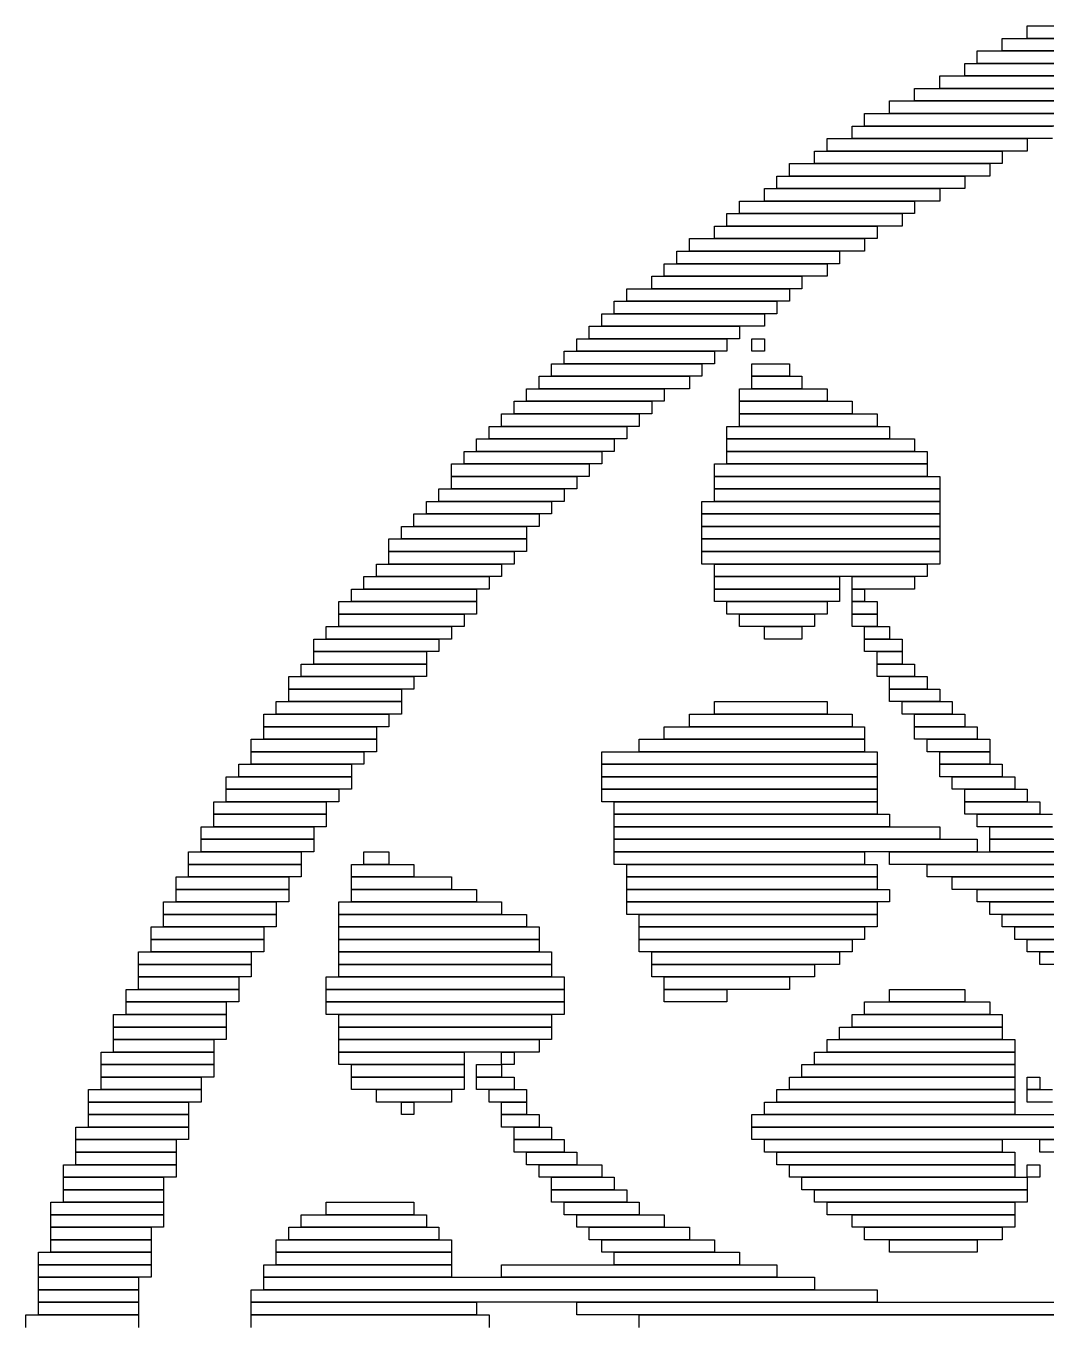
# Model space of a CAD drawing. Extents: x 365 to 658, y 364 to 660.
# Drawn here: x 368 to 449.5, y 542.5 to 646 of the extents above; entities that cross this region are included whole.
import ezdxf

# ---------------------------------------------------------------- set-up
doc = ezdxf.new("R2010")
doc.units = 0

msp = doc.modelspace()

# ---------------------------------------------------------------- linework, layer by layer
for p, q in [((448, 646), (470, 646)), ((448, 645), (448, 646)), ((446, 645), (467, 645)), ((446, 644), (446, 645)), ((470, 645), (448, 645)), ((444, 644), (464, 644)), ((444, 643), (444, 644)), ((467, 644), (446, 644)), ((443, 643), (462, 643)), ((443, 642), (443, 643)), ((464, 643), (444, 643)), ((441, 642), (459, 642)), ((441, 641), (441, 642)), ((462, 642), (443, 642)), ((439, 641), (457, 641)), ((439, 640), (439, 641)), ((459, 641), (441, 641)), ((437, 640), (454, 640)), ((437, 639), (437, 640)), ((457, 640), (439, 640)), ((435, 639), (452, 639)), ((435, 638), (435, 639)), ((454, 639), (437, 639)), ((434, 638), (450, 638)), ((434, 637), (434, 638)), ((452, 638), (435, 638)), ((432, 637), (448, 637)), ((432, 636), (432, 637)), ((450, 637), (434, 637)), ((448, 637), (448, 636)), ((431, 636), (446, 636)), ((431, 635), (431, 636)), ((448, 636), (432, 636)), ((446, 636), (446, 635)), ((429, 635), (445, 635)), ((429, 634), (429, 635)), ((446, 635), (431, 635)), ((445, 635), (445, 634)), ((428, 634), (443, 634)), ((428, 633), (428, 634)), ((445, 634), (429, 634)), ((443, 634), (443, 633)), ((427, 633), (441, 633)), ((427, 632), (427, 633)), ((443, 633), (428, 633)), ((441, 633), (441, 632)), ((425, 632), (439, 632)), ((425, 631), (425, 632)), ((441, 632), (427, 632)), ((439, 632), (439, 631)), ((424, 631), (438, 631)), ((424, 630), (424, 631)), ((439, 631), (425, 631)), ((438, 631), (438, 630)), ((423, 630), (436, 630)), ((423, 629), (423, 630)), ((438, 630), (424, 630)), ((436, 630), (436, 629)), ((421, 629), (435, 629)), ((421, 628), (421, 629)), ((436, 629), (423, 629)), ((435, 629), (435, 628)), ((420, 628), (433, 628)), ((420, 627), (420, 628)), ((435, 628), (421, 628)), ((433, 628), (433, 627)), ((419, 627), (432, 627)), ((419, 626), (419, 627)), ((433, 627), (420, 627)), ((432, 627), (432, 626)), ((418, 626), (430, 626)), ((418, 625), (418, 626)), ((432, 626), (419, 626)), ((430, 626), (430, 625)), ((416, 625), (429, 625)), ((416, 624), (416, 625)), ((430, 625), (418, 625)), ((429, 625), (429, 624)), ((415, 624), (428, 624)), ((415, 623), (415, 624)), ((429, 624), (416, 624)), ((428, 624), (428, 623)), ((414, 623), (427, 623)), ((414, 622), (414, 623)), ((428, 623), (415, 623)), ((427, 623), (427, 622)), ((412, 621), (424, 621)), ((412, 620), (412, 621)), ((413, 622), (425, 622)), ((413, 621), (413, 622)), ((425, 621), (413, 621)), ((427, 622), (414, 622)), ((424, 621), (424, 620)), ((425, 622), (425, 621)), ((426, 621), (427, 621)), ((426, 620), (426, 621)), ((427, 621), (427, 620)), ((411, 620), (423, 620)), ((411, 619), (411, 620)), ((424, 620), (412, 620)), ((423, 620), (423, 619)), ((427, 620), (426, 620)), ((410, 619), (422, 619)), ((410, 618), (410, 619)), ((423, 619), (411, 619)), ((422, 619), (422, 618)), ((426, 619), (429, 619)), ((426, 618), (426, 619)), ((429, 619), (429, 618)), ((409, 618), (421, 618)), ((409, 617), (409, 618)), ((422, 618), (410, 618)), ((421, 618), (421, 617)), ((429, 618), (426, 618)), ((426, 618), (430, 618)), ((426, 617), (426, 618)), ((430, 618), (430, 617)), ((408, 617), (419, 617)), ((408, 616), (408, 617)), ((421, 617), (409, 617)), ((419, 617), (419, 616)), ((425, 617), (432, 617)), ((425, 616), (425, 617)), ((430, 617), (426, 617)), ((432, 617), (432, 616)), ((407, 616), (418, 616)), ((407, 615), (407, 616)), ((419, 616), (408, 616)), ((418, 616), (418, 615)), ((432, 616), (425, 616)), ((425, 616), (434, 616)), ((425, 615), (425, 616)), ((434, 616), (434, 615)), ((406, 615), (417, 615)), ((406, 614), (406, 615)), ((418, 615), (407, 615)), ((417, 615), (417, 614)), ((434, 615), (425, 615)), ((425, 615), (436, 615)), ((425, 614), (425, 615)), ((436, 615), (436, 614)), ((405, 614), (416, 614)), ((405, 613), (405, 614)), ((417, 614), (406, 614)), ((416, 614), (416, 613)), ((424, 614), (437, 614)), ((424, 613), (424, 614)), ((436, 614), (425, 614)), ((437, 614), (437, 613)), ((404, 613), (415, 613)), ((404, 612), (404, 613)), ((416, 613), (405, 613)), ((415, 613), (415, 612)), ((437, 613), (424, 613)), ((424, 613), (439, 613)), ((424, 612), (424, 613)), ((439, 613), (439, 612)), ((403, 612), (414, 612)), ((403, 611), (403, 612)), ((415, 612), (404, 612)), ((414, 612), (414, 611)), ((439, 612), (424, 612)), ((424, 612), (440, 612)), ((424, 611), (424, 612)), ((440, 612), (440, 611)), ((402, 611), (413, 611)), ((402, 610), (402, 611)), ((414, 611), (403, 611)), ((413, 611), (413, 610)), ((423, 611), (440, 611)), ((423, 610), (423, 611)), ((440, 611), (424, 611)), ((440, 611), (440, 610)), ((413, 610), (402, 610)), ((402, 610), (412, 610)), ((402, 609), (402, 610)), ((412, 610), (412, 609)), ((440, 610), (423, 610)), ((423, 610), (441, 610)), ((423, 609), (423, 610)), ((441, 610), (441, 609)), ((401, 609), (411, 609)), ((401, 608), (401, 609)), ((412, 609), (402, 609)), ((411, 609), (411, 608)), ((441, 609), (423, 609)), ((423, 609), (441, 609)), ((423, 608), (423, 609)), ((441, 609), (441, 608)), ((400, 608), (410, 608)), ((400, 607), (400, 608)), ((411, 608), (401, 608)), ((410, 608), (410, 607)), ((422, 608), (441, 608)), ((422, 607), (422, 608)), ((441, 608), (423, 608)), ((441, 608), (441, 607)), ((399, 607), (409, 607)), ((399, 606), (399, 607)), ((410, 607), (400, 607)), ((409, 607), (409, 606)), ((441, 607), (422, 607)), ((422, 607), (441, 607)), ((422, 606), (422, 607)), ((441, 607), (441, 606)), ((398, 606), (408, 606)), ((398, 605), (398, 606)), ((409, 606), (399, 606)), ((408, 606), (408, 605)), ((441, 606), (422, 606)), ((422, 606), (441, 606)), ((422, 605), (422, 606)), ((441, 606), (441, 605)), ((397, 605), (408, 605)), ((397, 604), (397, 605)), ((408, 605), (398, 605)), ((408, 605), (408, 604)), ((441, 605), (422, 605)), ((422, 605), (441, 605)), ((422, 604), (422, 605)), ((441, 605), (441, 604)), ((408, 604), (397, 604)), ((397, 604), (407, 604)), ((397, 603), (397, 604)), ((407, 604), (407, 603)), ((441, 604), (422, 604)), ((422, 604), (441, 604)), ((422, 603), (422, 604)), ((441, 604), (441, 603)), ((396, 603), (406, 603)), ((396, 602), (396, 603)), ((407, 603), (397, 603)), ((406, 603), (406, 602)), ((441, 603), (422, 603)), ((423, 603), (440, 603)), ((423, 602), (423, 603)), ((440, 603), (440, 602)), ((395, 602), (405, 602)), ((395, 601), (395, 602)), ((406, 602), (396, 602)), ((405, 602), (405, 601)), ((440, 602), (423, 602)), ((423, 602), (433, 602)), ((423, 601), (423, 602)), ((433, 602), (433, 601)), ((434, 602), (439, 602)), ((434, 601), (434, 602)), ((439, 602), (439, 601)), ((394, 601), (404, 601)), ((394, 600), (394, 601)), ((405, 601), (395, 601)), ((404, 601), (404, 600)), ((433, 601), (423, 601)), ((423, 601), (433, 601)), ((423, 600), (423, 601)), ((433, 601), (433, 600)), ((439, 601), (434, 601)), ((434, 601), (435, 601)), ((434, 600), (434, 601)), ((435, 601), (435, 600)), ((393, 600), (404, 600)), ((393, 599), (393, 600)), ((404, 600), (394, 600)), ((404, 600), (404, 599)), ((433, 600), (423, 600)), ((424, 600), (432, 600)), ((424, 599), (424, 600)), ((432, 600), (432, 599)), ((435, 600), (434, 600)), ((434, 600), (436, 600)), ((434, 599), (434, 600)), ((436, 600), (436, 599)), ((404, 599), (393, 599)), ((393, 599), (403, 599)), ((393, 598), (393, 599)), ((403, 599), (403, 598)), ((432, 599), (424, 599)), ((425, 599), (431, 599)), ((425, 598), (425, 599)), ((431, 599), (431, 598)), ((436, 599), (434, 599)), ((434, 599), (436, 599)), ((434, 598), (434, 599)), ((436, 599), (436, 598)), ((392, 598), (402, 598)), ((392, 597), (392, 598)), ((403, 598), (393, 598)), ((402, 598), (402, 597)), ((431, 598), (425, 598)), ((427, 598), (430, 598)), ((427, 597), (427, 598)), ((430, 598), (430, 597)), ((436, 598), (434, 598)), ((435, 598), (437, 598)), ((435, 597), (435, 598)), ((437, 598), (437, 597)), ((391, 597), (401, 597)), ((391, 596), (391, 597)), ((402, 597), (392, 597)), ((401, 597), (401, 596)), ((430, 597), (427, 597)), ((437, 597), (435, 597)), ((435, 597), (438, 597)), ((435, 596), (435, 597)), ((438, 597), (438, 596)), ((401, 596), (391, 596)), ((391, 596), (400, 596)), ((391, 595), (391, 596)), ((400, 596), (400, 595)), ((438, 596), (435, 596)), ((436, 596), (438, 596)), ((436, 595), (436, 596)), ((438, 596), (438, 595)), ((390, 595), (400, 595)), ((390, 594), (390, 595)), ((400, 595), (391, 595)), ((400, 595), (400, 594)), ((438, 595), (436, 595)), ((436, 595), (439, 595)), ((436, 594), (436, 595)), ((439, 595), (439, 594)), ((389, 594), (399, 594)), ((389, 593), (389, 594)), ((400, 594), (390, 594)), ((399, 594), (399, 593)), ((439, 594), (436, 594)), ((437, 594), (440, 594)), ((437, 593), (437, 594)), ((440, 594), (440, 593)), ((399, 593), (389, 593)), ((389, 593), (398, 593)), ((389, 592), (389, 593)), ((398, 593), (398, 592)), ((440, 593), (437, 593)), ((437, 593), (441, 593)), ((437, 592), (437, 593)), ((441, 593), (441, 592)), ((387, 591), (397, 591)), ((387, 590), (387, 591)), ((388, 592), (398, 592)), ((388, 591), (388, 592)), ((398, 591), (388, 591)), ((398, 592), (389, 592)), ((397, 591), (397, 590)), ((398, 592), (398, 591)), ((421, 591), (434, 591)), ((421, 590), (421, 591)), ((423, 592), (432, 592)), ((423, 591), (423, 592)), ((432, 591), (423, 591)), ((432, 592), (432, 591)), ((434, 591), (434, 590)), ((441, 592), (437, 592)), ((438, 592), (442, 592)), ((438, 591), (438, 592)), ((442, 591), (438, 591)), ((439, 591), (443, 591)), ((439, 590), (439, 591)), ((442, 592), (442, 591)), ((443, 591), (443, 590)), ((397, 590), (387, 590)), ((387, 590), (396, 590)), ((387, 589), (387, 590)), ((396, 590), (396, 589)), ((419, 590), (435, 590)), ((419, 589), (419, 590)), ((434, 590), (421, 590)), ((435, 590), (435, 589)), ((443, 590), (439, 590)), ((439, 590), (444, 590)), ((439, 589), (439, 590)), ((444, 590), (444, 589)), ((386, 589), (396, 589)), ((386, 588), (386, 589)), ((396, 589), (387, 589)), ((396, 589), (396, 588)), ((417, 589), (435, 589)), ((417, 588), (417, 589)), ((435, 589), (419, 589)), ((435, 589), (435, 588)), ((444, 589), (439, 589)), ((440, 589), (445, 589)), ((440, 588), (440, 589)), ((445, 589), (445, 588)), ((396, 588), (386, 588)), ((386, 588), (395, 588)), ((386, 587), (386, 588)), ((395, 588), (395, 587)), ((414, 588), (436, 588)), ((414, 587), (414, 588)), ((435, 588), (417, 588)), ((436, 588), (436, 587)), ((445, 588), (440, 588)), ((441, 588), (445, 588)), ((441, 587), (441, 588)), ((445, 588), (445, 587)), ((385, 587), (394, 587)), ((385, 586), (385, 587)), ((395, 587), (386, 587)), ((394, 587), (394, 586)), ((436, 587), (414, 587)), ((414, 587), (436, 587)), ((414, 586), (414, 587)), ((436, 587), (436, 586)), ((445, 587), (441, 587)), ((441, 587), (446, 587)), ((441, 586), (441, 587)), ((446, 587), (446, 586)), ((384, 586), (394, 586)), ((384, 585), (384, 586)), ((394, 586), (385, 586)), ((394, 586), (394, 585)), ((436, 586), (414, 586)), ((414, 586), (436, 586)), ((414, 585), (414, 586)), ((436, 586), (436, 585)), ((446, 586), (441, 586)), ((442, 586), (447, 586)), ((442, 585), (442, 586)), ((447, 586), (447, 585)), ((394, 585), (384, 585)), ((384, 585), (393, 585)), ((384, 584), (384, 585)), ((393, 585), (393, 584)), ((436, 585), (414, 585)), ((414, 585), (436, 585)), ((414, 584), (414, 585)), ((436, 585), (436, 584)), ((447, 585), (442, 585)), ((443, 585), (448, 585)), ((443, 584), (443, 585)), ((448, 585), (448, 584)), ((383, 584), (392, 584)), ((383, 583), (383, 584)), ((393, 584), (384, 584)), ((392, 584), (392, 583)), ((436, 584), (414, 584)), ((415, 584), (436, 584)), ((415, 583), (415, 584)), ((436, 584), (436, 583)), ((448, 584), (443, 584)), ((443, 584), (449, 584)), ((443, 583), (443, 584)), ((449, 584), (449, 583)), ((392, 583), (383, 583)), ((383, 583), (392, 583)), ((383, 582), (383, 583)), ((392, 583), (392, 582)), ((436, 583), (415, 583)), ((415, 583), (437, 583)), ((415, 582), (415, 583)), ((437, 583), (437, 582)), ((449, 583), (443, 583)), ((444, 583), (450, 583)), ((444, 582), (444, 583)), ((382, 582), (391, 582)), ((382, 581), (382, 582)), ((392, 582), (383, 582)), ((391, 582), (391, 581)), ((437, 582), (415, 582)), ((415, 582), (441, 582)), ((415, 581), (415, 582)), ((441, 582), (441, 581)), ((450, 582), (444, 582)), ((445, 582), (450, 582)), ((445, 581), (445, 582)), ((391, 581), (382, 581)), ((382, 581), (391, 581)), ((382, 580), (382, 581)), ((391, 581), (391, 580)), ((441, 581), (415, 581)), ((415, 581), (444, 581)), ((415, 580), (415, 581)), ((444, 581), (444, 580)), ((450, 581), (445, 581)), ((445, 581), (451, 581)), ((445, 580), (445, 581)), ((381, 580), (390, 580)), ((381, 579), (381, 580)), ((391, 580), (382, 580)), ((390, 580), (390, 579)), ((395, 580), (397, 580)), ((395, 579), (395, 580)), ((397, 580), (397, 579)), ((444, 580), (415, 580)), ((415, 580), (435, 580)), ((415, 579), (415, 580)), ((435, 580), (435, 579)), ((437, 580), (452, 580)), ((437, 579), (437, 580)), ((451, 580), (445, 580)), ((390, 579), (381, 579)), ((381, 579), (390, 579)), ((381, 578), (381, 579)), ((390, 579), (390, 578)), ((394, 579), (399, 579)), ((394, 578), (394, 579)), ((397, 579), (395, 579)), ((399, 579), (399, 578)), ((435, 579), (415, 579)), ((416, 579), (436, 579)), ((416, 578), (416, 579)), ((436, 579), (436, 578)), ((452, 579), (437, 579)), ((440, 579), (453, 579)), ((440, 578), (440, 579)), ((380, 578), (389, 578)), ((380, 577), (380, 578)), ((390, 578), (381, 578)), ((389, 578), (389, 577)), ((399, 578), (394, 578)), ((394, 578), (402, 578)), ((394, 577), (394, 578)), ((402, 578), (402, 577)), ((436, 578), (416, 578)), ((416, 578), (436, 578)), ((416, 577), (416, 578)), ((436, 578), (436, 577)), ((453, 578), (440, 578)), ((442, 578), (453, 578)), ((442, 577), (442, 578)), ((389, 577), (380, 577)), ((380, 577), (389, 577)), ((380, 576), (380, 577)), ((389, 577), (389, 576)), ((402, 577), (394, 577)), ((394, 577), (404, 577)), ((394, 576), (394, 577)), ((404, 577), (404, 576)), ((436, 577), (416, 577)), ((416, 577), (437, 577)), ((416, 576), (416, 577)), ((437, 577), (437, 576)), ((453, 577), (442, 577)), ((444, 577), (454, 577)), ((444, 576), (444, 577)), ((379, 576), (388, 576)), ((379, 575), (379, 576)), ((389, 576), (380, 576)), ((388, 576), (388, 575)), ((393, 576), (406, 576)), ((393, 575), (393, 576)), ((404, 576), (394, 576)), ((406, 576), (406, 575)), ((437, 576), (416, 576)), ((416, 576), (436, 576)), ((416, 575), (416, 576)), ((436, 576), (436, 575)), ((454, 576), (444, 576)), ((445, 576), (455, 576)), ((445, 575), (445, 576)), ((388, 575), (379, 575)), ((379, 575), (388, 575)), ((379, 574), (379, 575)), ((388, 575), (388, 574)), ((406, 575), (393, 575)), ((393, 575), (408, 575)), ((393, 574), (393, 575)), ((408, 575), (408, 574)), ((436, 575), (416, 575)), ((417, 575), (436, 575)), ((417, 574), (417, 575)), ((436, 575), (436, 574)), ((455, 575), (445, 575)), ((446, 575), (455, 575)), ((446, 574), (446, 575)), ((378, 574), (387, 574)), ((378, 573), (378, 574)), ((388, 574), (379, 574)), ((387, 574), (387, 573)), ((408, 574), (393, 574)), ((393, 574), (409, 574)), ((393, 573), (393, 574)), ((409, 574), (409, 573)), ((436, 574), (417, 574)), ((417, 574), (435, 574)), ((417, 573), (417, 574)), ((435, 574), (435, 573)), ((455, 574), (446, 574)), ((447, 574), (456, 574)), ((447, 573), (447, 574)), ((387, 573), (378, 573)), ((378, 573), (387, 573)), ((378, 572), (378, 573)), ((387, 573), (387, 572)), ((409, 573), (393, 573)), ((393, 573), (409, 573)), ((393, 572), (393, 573)), ((409, 573), (409, 572)), ((435, 573), (417, 573)), ((417, 573), (434, 573)), ((417, 572), (417, 573)), ((434, 573), (434, 572)), ((456, 573), (447, 573)), ((448, 573), (456, 573)), ((448, 572), (448, 573)), ((377, 572), (386, 572)), ((377, 571), (377, 572)), ((387, 572), (378, 572)), ((386, 572), (386, 571)), ((409, 572), (393, 572)), ((393, 572), (410, 572)), ((393, 571), (393, 572)), ((410, 572), (410, 571)), ((434, 572), (417, 572)), ((418, 572), (433, 572)), ((418, 571), (418, 572)), ((433, 572), (433, 571)), ((456, 572), (448, 572)), ((449, 572), (457, 572)), ((449, 571), (449, 572)), ((386, 571), (377, 571)), ((377, 571), (386, 571)), ((377, 570), (377, 571)), ((386, 571), (386, 570)), ((410, 571), (393, 571)), ((393, 571), (410, 571)), ((393, 570), (393, 571)), ((410, 571), (410, 570)), ((433, 571), (418, 571)), ((418, 571), (431, 571)), ((418, 570), (418, 571)), ((431, 571), (431, 570)), ((457, 571), (449, 571)), ((386, 570), (377, 570)), ((377, 570), (385, 570)), ((377, 569), (377, 570)), ((385, 570), (385, 569)), ((392, 570), (411, 570)), ((392, 569), (392, 570)), ((410, 570), (393, 570)), ((411, 570), (411, 569)), ((431, 570), (418, 570)), ((419, 570), (429, 570)), ((419, 569), (419, 570)), ((429, 570), (429, 569)), ((376, 569), (385, 569)), ((376, 568), (376, 569)), ((385, 569), (377, 569)), ((385, 569), (385, 568)), ((411, 569), (392, 569)), ((392, 569), (411, 569)), ((392, 568), (392, 569)), ((411, 569), (411, 568)), ((429, 569), (419, 569)), ((419, 569), (424, 569)), ((419, 568), (419, 569)), ((424, 569), (424, 568)), ((437, 569), (443, 569)), ((437, 568), (437, 569)), ((443, 569), (443, 568)), ((385, 568), (376, 568)), ((376, 568), (384, 568)), ((376, 567), (376, 568)), ((384, 568), (384, 567)), ((411, 568), (392, 568)), ((392, 568), (411, 568)), ((392, 567), (392, 568)), ((411, 568), (411, 567)), ((424, 568), (419, 568)), ((435, 568), (445, 568)), ((435, 567), (435, 568)), ((443, 568), (437, 568)), ((445, 568), (445, 567)), ((375, 567), (384, 567)), ((375, 566), (375, 567)), ((384, 567), (376, 567)), ((384, 567), (384, 566)), ((411, 567), (392, 567)), ((393, 567), (410, 567)), ((393, 566), (393, 567)), ((410, 567), (410, 566)), ((434, 567), (446, 567)), ((434, 566), (434, 567)), ((445, 567), (435, 567)), ((446, 567), (446, 566)), ((384, 566), (375, 566)), ((375, 566), (384, 566)), ((375, 565), (375, 566)), ((384, 566), (384, 565)), ((410, 566), (393, 566)), ((393, 566), (410, 566)), ((393, 565), (393, 566)), ((410, 566), (410, 565)), ((433, 566), (446, 566)), ((433, 565), (433, 566)), ((446, 566), (434, 566)), ((446, 566), (446, 565)), ((384, 565), (375, 565)), ((375, 565), (383, 565)), ((375, 564), (375, 565)), ((383, 565), (383, 564)), ((410, 565), (393, 565)), ((393, 565), (409, 565)), ((393, 564), (393, 565)), ((409, 565), (409, 564)), ((432, 565), (447, 565)), ((432, 564), (432, 565)), ((446, 565), (433, 565)), ((447, 565), (447, 564)), ((374, 564), (383, 564)), ((374, 563), (374, 564)), ((383, 564), (375, 564)), ((383, 564), (383, 563)), ((409, 564), (393, 564)), ((393, 564), (403, 564)), ((393, 563), (393, 564)), ((403, 564), (403, 563)), ((406, 564), (407, 564)), ((406, 563), (406, 564)), ((407, 564), (407, 563)), ((431, 564), (447, 564)), ((431, 563), (431, 564)), ((447, 564), (432, 564)), ((447, 564), (447, 563)), ((383, 563), (374, 563)), ((374, 563), (383, 563)), ((374, 562), (374, 563)), ((383, 563), (383, 562)), ((403, 563), (393, 563)), ((394, 563), (403, 563)), ((394, 562), (394, 563)), ((403, 563), (403, 562)), ((404, 563), (406, 563)), ((404, 562), (404, 563)), ((407, 563), (406, 563)), ((406, 563), (406, 562)), ((430, 563), (447, 563)), ((430, 562), (430, 563)), ((447, 563), (431, 563)), ((447, 563), (447, 562)), ((373, 561), (382, 561)), ((373, 560), (373, 561)), ((383, 562), (374, 562)), ((374, 562), (382, 562)), ((374, 561), (374, 562)), ((382, 561), (374, 561)), ((382, 562), (382, 561)), ((382, 561), (382, 560)), ((403, 562), (394, 562)), ((394, 562), (403, 562)), ((394, 561), (394, 562)), ((403, 561), (394, 561)), ((396, 561), (402, 561)), ((396, 560), (396, 561)), ((402, 561), (402, 560)), ((403, 562), (403, 561)), ((406, 562), (404, 562)), ((404, 562), (407, 562)), ((404, 561), (404, 562)), ((407, 561), (404, 561)), ((405, 561), (408, 561)), ((405, 560), (405, 561)), ((407, 562), (407, 561)), ((408, 561), (408, 560)), ((428, 561), (447, 561)), ((428, 560), (428, 561)), ((429, 562), (447, 562)), ((429, 561), (429, 562)), ((447, 561), (429, 561)), ((447, 562), (430, 562)), ((447, 562), (447, 561)), ((447, 561), (447, 560)), ((448, 562), (449, 562)), ((448, 561), (448, 562)), ((449, 561), (448, 561)), ((448, 561), (450, 561)), ((448, 560), (448, 561)), ((449, 562), (449, 561)), ((382, 560), (373, 560)), ((373, 560), (381, 560)), ((373, 559), (373, 560)), ((381, 560), (381, 559)), ((402, 560), (396, 560)), ((398, 560), (399, 560)), ((398, 559), (398, 560)), ((399, 560), (399, 559)), ((408, 560), (405, 560)), ((406, 560), (408, 560)), ((406, 559), (406, 560)), ((408, 560), (408, 559)), ((427, 560), (447, 560)), ((427, 559), (427, 560)), ((447, 560), (428, 560)), ((447, 560), (447, 559)), ((450, 560), (448, 560)), ((381, 559), (373, 559)), ((373, 559), (381, 559)), ((373, 558), (373, 559)), ((381, 559), (381, 558)), ((399, 559), (398, 559)), ((408, 559), (406, 559)), ((406, 559), (409, 559)), ((406, 558), (406, 559)), ((409, 559), (409, 558)), ((426, 559), (452, 559)), ((426, 558), (426, 559)), ((447, 559), (427, 559)), ((372, 558), (381, 558)), ((372, 557), (372, 558)), ((381, 558), (373, 558)), ((381, 558), (381, 557)), ((409, 558), (406, 558)), ((407, 558), (410, 558)), ((407, 557), (407, 558)), ((410, 558), (410, 557)), ((452, 558), (426, 558)), ((426, 558), (454, 558)), ((426, 557), (426, 558)), ((381, 557), (372, 557)), ((372, 557), (380, 557)), ((372, 556), (372, 557)), ((380, 557), (380, 556)), ((410, 557), (407, 557)), ((407, 557), (411, 557)), ((407, 556), (407, 557)), ((411, 557), (411, 556)), ((454, 557), (426, 557)), ((427, 557), (446, 557)), ((427, 556), (427, 557)), ((446, 557), (446, 556)), ((449, 557), (464, 557)), ((449, 556), (449, 557)), ((380, 556), (372, 556)), ((372, 556), (380, 556)), ((372, 555), (372, 556)), ((380, 556), (380, 555)), ((411, 556), (407, 556)), ((408, 556), (412, 556)), ((408, 555), (408, 556)), ((412, 556), (412, 555)), ((446, 556), (427, 556)), ((428, 556), (447, 556)), ((428, 555), (428, 556)), ((447, 556), (447, 555)), ((464, 556), (449, 556)), ((371, 555), (380, 555)), ((371, 554), (371, 555)), ((380, 555), (372, 555)), ((380, 555), (380, 554)), ((412, 555), (408, 555)), ((409, 555), (414, 555)), ((409, 554), (409, 555)), ((414, 555), (414, 554)), ((447, 555), (428, 555)), ((429, 555), (447, 555)), ((429, 554), (429, 555)), ((447, 555), (447, 554)), ((448, 555), (449, 555)), ((448, 554), (448, 555)), ((449, 555), (449, 554)), ((380, 554), (371, 554)), ((371, 554), (379, 554)), ((371, 553), (371, 554)), ((379, 554), (379, 553)), ((414, 554), (409, 554)), ((410, 554), (415, 554)), ((410, 553), (410, 554)), ((415, 554), (415, 553)), ((447, 554), (429, 554)), ((430, 554), (448, 554)), ((430, 553), (430, 554)), ((449, 554), (448, 554)), ((448, 554), (448, 553)), ((379, 553), (371, 553)), ((371, 553), (379, 553)), ((371, 552), (371, 553)), ((379, 553), (379, 552)), ((415, 553), (410, 553)), ((410, 553), (416, 553)), ((410, 552), (410, 553)), ((416, 553), (416, 552)), ((448, 553), (430, 553)), ((431, 553), (448, 553)), ((431, 552), (431, 553)), ((448, 553), (448, 552)), ((370, 552), (379, 552)), ((370, 551), (370, 552)), ((379, 552), (371, 552)), ((379, 552), (379, 551)), ((392, 552), (399, 552)), ((392, 551), (392, 552)), ((399, 552), (399, 551)), ((416, 552), (410, 552)), ((411, 552), (417, 552)), ((411, 551), (411, 552)), ((417, 552), (417, 551)), ((448, 552), (431, 552)), ((432, 552), (447, 552)), ((432, 551), (432, 552)), ((447, 552), (447, 551)), ((379, 551), (370, 551)), ((370, 551), (379, 551)), ((370, 550), (370, 551)), ((379, 551), (379, 550)), ((390, 551), (400, 551)), ((390, 550), (390, 551)), ((399, 551), (392, 551)), ((400, 551), (400, 550)), ((417, 551), (411, 551)), ((412, 551), (419, 551)), ((412, 550), (412, 551)), ((419, 551), (419, 550)), ((447, 551), (432, 551)), ((434, 551), (447, 551)), ((434, 550), (434, 551)), ((447, 551), (447, 550)), ((379, 550), (370, 550)), ((370, 550), (378, 550)), ((370, 549), (370, 550)), ((378, 550), (378, 549)), ((389, 550), (401, 550)), ((389, 549), (389, 550)), ((400, 550), (390, 550)), ((401, 550), (401, 549)), ((419, 550), (412, 550)), ((413, 550), (421, 550)), ((413, 549), (413, 550)), ((421, 550), (421, 549)), ((447, 550), (434, 550)), ((435, 550), (446, 550)), ((435, 549), (435, 550)), ((446, 550), (446, 549)), ((378, 549), (370, 549)), ((370, 549), (378, 549)), ((370, 548), (370, 549)), ((378, 549), (378, 548)), ((388, 549), (402, 549)), ((388, 548), (388, 549)), ((401, 549), (389, 549)), ((402, 549), (402, 548)), ((421, 549), (413, 549)), ((414, 549), (423, 549)), ((414, 548), (414, 549)), ((423, 549), (423, 548)), ((446, 549), (435, 549)), ((437, 549), (444, 549)), ((437, 548), (437, 549)), ((444, 549), (444, 548)), ((369, 548), (378, 548)), ((369, 547), (369, 548)), ((378, 548), (370, 548)), ((378, 548), (378, 547)), ((402, 548), (388, 548)), ((388, 548), (402, 548)), ((388, 547), (388, 548)), ((402, 548), (402, 547)), ((423, 548), (414, 548)), ((415, 548), (425, 548)), ((415, 547), (415, 548)), ((425, 548), (425, 547)), ((444, 548), (437, 548)), ((378, 547), (369, 547)), ((369, 547), (378, 547)), ((369, 546), (369, 547)), ((378, 547), (378, 546)), ((387, 547), (402, 547)), ((387, 546), (387, 547)), ((402, 547), (388, 547)), ((402, 547), (402, 546)), ((406, 547), (428, 547)), ((406, 546), (406, 547)), ((425, 547), (415, 547)), ((428, 547), (428, 546)), ((378, 546), (369, 546)), ((369, 546), (377, 546)), ((369, 545), (369, 546)), ((377, 546), (377, 545)), ((402, 546), (387, 546)), ((387, 546), (431, 546)), ((387, 545), (387, 546)), ((428, 546), (406, 546)), ((431, 546), (431, 545)), ((377, 545), (369, 545)), ((369, 545), (377, 545)), ((369, 544), (369, 545)), ((377, 545), (377, 544)), ((386, 545), (436, 545)), ((386, 544), (386, 545)), ((431, 545), (387, 545)), ((436, 545), (436, 544)), ((377, 544), (369, 544)), ((369, 544), (377, 544)), ((369, 543), (369, 544)), ((377, 544), (377, 543)), ((436, 544), (386, 544)), ((386, 544), (404, 544)), ((386, 543), (386, 544)), ((404, 544), (404, 543)), ((412, 544), (457, 544)), ((412, 543), (412, 544)), ((368, 543), (377, 543)), ((368, 542), (368, 543)), ((377, 543), (369, 543)), ((377, 543), (377, 542)), ((404, 543), (386, 543)), ((386, 543), (405, 543)), ((386, 542), (386, 543)), ((405, 543), (405, 542)), ((457, 543), (412, 543)), ((417, 543), (474, 543)), ((417, 542), (417, 543))]:
    msp.add_line(p, q)

doc.saveas('drawing.dxf')
